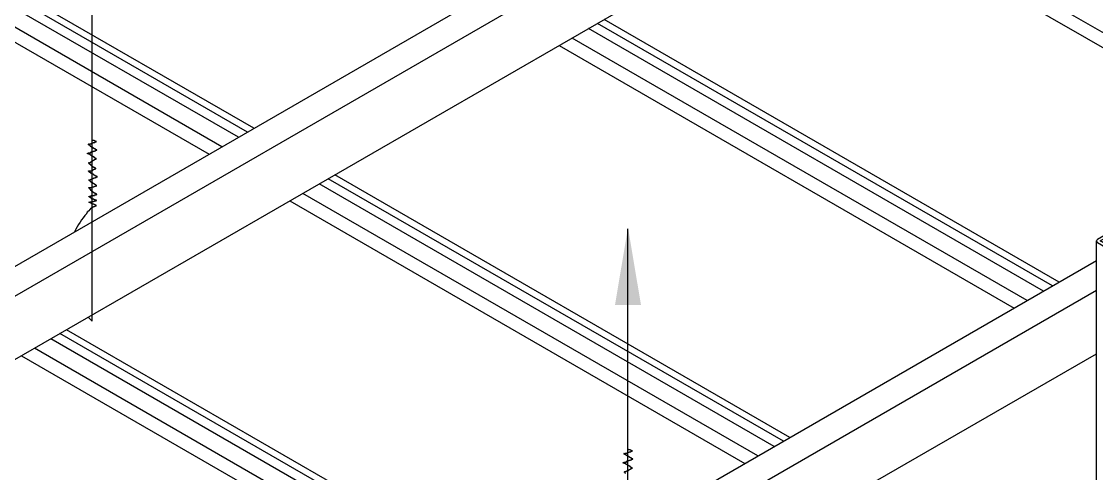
# Model space of a CAD drawing. Header units: inches. Extents: x -16404 to 14624, y -1591 to 16152.
# Drawn here: x -15641 to -15557.9, y 1971.4 to 2006.3 of the extents above; entities that cross this region are included whole.
import ezdxf

# ---------------------------------------------------------------- set-up
doc = ezdxf.new("R2010")
doc.units = ezdxf.units.IN
doc.header["$LTSCALE"] = 24
doc.header["$MEASUREMENT"] = 0
doc.layers.get('0').update_dxf_attribs({"linetype": 'CONTINUOUS'})
doc.layers.add('S-ARCH', color=1, linetype='CONTINUOUS')

# ---------------------------------------------------------------- blocks, each defined once
blk = doc.blocks.new('ST-ARROW')
blk.add_solid([(-1, -0.167), (-1, 0.167), (0, 0)])

msp = doc.modelspace()

# ---------------------------------------------------------------- linework, layer by layer
at = {"layer": 'S-ARCH'}
for p, q in [((-15708.63765, 1948.65635), (-15514.5118, 2060.73496)), ((-15706.79735, 1947.4231), (-15512.57774, 2059.55584)), ((-15706.9056, 1942.43984), (-15512.57774, 2054.63508)), ((-15623.05282, 1998.06878), (-15658.61041, 2018.59796)), ((-15624.25646, 1997.37385), (-15659.90932, 2017.95804)), ((-15623.55282, 1997.7801), (-15659.11041, 2018.30929)), ((-15625.52589, 1996.64094), (-15661.17875, 2017.22513)), ((-15542.41583, 1996.7929), (-15577.58959, 2017.10048)), ((-15662.17875, 2016.64778), (-15626.52589, 1996.06359)), ((-15578.58959, 2016.52313), (-15543.41583, 1996.21555)), ((-15561.31954, 1985.87884), (-15596.49329, 2006.18642)), ((-15560.81954, 1986.16752), (-15595.99329, 2006.47509)), ((-15562.02318, 1985.47259), (-15597.19694, 2005.78017)), ((-15599.46637, 2004.46991), (-15564.29261, 1984.16234)), ((-15563.29261, 1984.73969), (-15598.46637, 2005.04726)), ((-15581.62938, 1974.15294), (-15616.80314, 1994.46052)), ((-15582.83303, 1973.45802), (-15618.00679, 1993.7656)), ((-15582.12938, 1973.86427), (-15617.30314, 1994.17185)), ((-15584.10246, 1972.72511), (-15619.27622, 1993.03269)), ((-15620.27622, 1992.45534), (-15585.10246, 1972.14776)), ((-15557.92269, 1932.80844), (-15557.92269, 1989.35124)), ((-15667.21422, 1924.74052), (-15557.92269, 1987.84001)), ((-15665.37391, 1923.50727), (-15557.92269, 1985.54426)), ((-15602.87289, 1961.888), (-15638.04665, 1982.19558)), ((-15602.37289, 1962.17668), (-15637.54665, 1982.48425)), ((-15603.57654, 1961.48175), (-15638.75029, 1981.78933)), ((-15665.48217, 1918.52401), (-15557.92269, 1980.6235)), ((-15641.01972, 1980.47907), (-15605.84597, 1960.17149)), ((-15604.84597, 1960.74884), (-15640.01972, 1981.05642))]:
    msp.add_line(p, q, dxfattribs=at)
at = {"layer": 'S-ARCH', "color": 2}
for p, q in [((-15635.56191, 1983.15847), (-15635.56191, 2014.21017)), ((-15594.13847, 1959.24264), (-15594.13847, 1990.29434))]:
    msp.add_line(p, q, dxfattribs=at)
for points in [[(-15635.97764, 1991.48206), (-15635.97764, 1991.50733), (-15635.95236, 1991.50733), (-15635.95236, 1991.55789), (-15635.92708, 1991.55789), (-15635.92708, 1991.63371), (-15635.87652, 1991.63371), (-15635.87652, 1991.68426), (-15635.82596, 1991.68426), (-15635.82596, 1991.70953), (-15635.77539, 1991.70953), (-15635.77539, 1991.73481), (-15635.75011, 1991.73481), (-15635.75011, 1991.78536), (-15635.72483, 1991.78536), (-15635.72483, 1991.81064), (-15635.69955, 1991.81064), (-15635.69955, 1991.83591), (-15635.67427, 1991.83591), (-15635.67427, 1991.86119), (-15635.64899, 1991.86119), (-15635.64899, 1991.88646), (-15635.62371, 1991.88646), (-15635.62371, 1991.91174), (-15635.57315, 1991.91174), (-15635.57315, 1991.93701), (-15635.54787, 1991.93701), (-15635.54787, 1991.96229), (-15635.4973, 1991.96229), (-15635.4973, 1991.98756), (-15635.44674, 1991.98756), (-15635.44674, 1992.01284), (-15635.3709, 1992.01284), (-15635.3709, 1992.03811), (-15635.32034, 1992.03811), (-15635.32034, 1992.06339), (-15635.24449, 1992.06339), (-15635.24449, 1992.08866), (-15635.21921, 1992.08866), (-15635.26977, 1992.08866), (-15635.26977, 1992.11394), (-15635.32034, 1992.11394), (-15635.32034, 1992.13921), (-15635.3709, 1992.13921), (-15635.3709, 1992.16449), (-15635.42146, 1992.16449), (-15635.42146, 1992.18976), (-15635.52258, 1992.18976), (-15635.52258, 1992.21504), (-15635.54787, 1992.21504), (-15635.54787, 1992.24031), (-15635.62371, 1992.24031), (-15635.62371, 1992.26559), (-15635.67427, 1992.26559), (-15635.67427, 1992.29086), (-15635.75011, 1992.29086), (-15635.75011, 1992.31614), (-15635.77539, 1992.31614), (-15635.77539, 1992.34142), (-15635.80067, 1992.34142), (-15635.80067, 1992.36669), (-15635.82596, 1992.36669), (-15635.72483, 1992.36669), (-15635.72483, 1992.39196), (-15635.59843, 1992.39196), (-15635.59843, 1992.41724), (-15635.44674, 1992.41724), (-15635.44674, 1992.44252), (-15635.3709, 1992.44252), (-15635.3709, 1992.46779), (-15635.24449, 1992.46779), (-15635.24449, 1992.49306), (-15635.21921, 1992.49306), (-15635.21921, 1992.51834), (-15635.32034, 1992.51834), (-15635.32034, 1992.54362), (-15635.39618, 1992.54362), (-15635.39618, 1992.56889), (-15635.42146, 1992.56889), (-15635.42146, 1992.59417), (-15635.57315, 1992.59417), (-15635.57315, 1992.66999), (-15635.64899, 1992.66999), (-15635.64899, 1992.69527), (-15635.69955, 1992.69527), (-15635.69955, 1992.72054), (-15635.75011, 1992.72054), (-15635.75011, 1992.74582), (-15635.77539, 1992.74582), (-15635.77539, 1992.77109), (-15635.82596, 1992.77109), (-15635.82596, 1992.79637), (-15635.77539, 1992.79637), (-15635.77539, 1992.82164), (-15635.67427, 1992.82164), (-15635.67427, 1992.84692), (-15635.62371, 1992.84692), (-15635.62371, 1992.87219), (-15635.3709, 1992.87219), (-15635.3709, 1992.92274), (-15635.24449, 1992.92274), (-15635.24449, 1992.94802), (-15635.19393, 1992.94802), (-15635.19393, 1992.97329), (-15635.24449, 1992.97329), (-15635.24449, 1992.99857), (-15635.29505, 1992.99857), (-15635.29505, 1993.02384), (-15635.32034, 1993.02384), (-15635.32034, 1993.04912), (-15635.39618, 1993.04912), (-15635.39618, 1993.07439), (-15635.42146, 1993.07439), (-15635.42146, 1993.09967), (-15635.47202, 1993.09967), (-15635.47202, 1993.12494), (-15635.4973, 1993.12494), (-15635.4973, 1993.15022), (-15635.52258, 1993.15022), (-15635.52258, 1993.17549), (-15635.57315, 1993.17549), (-15635.57315, 1993.22605), (-15635.62371, 1993.22605), (-15635.62371, 1993.25132), (-15635.64899, 1993.25132), (-15635.64899, 1993.27659), (-15635.67427, 1993.27659), (-15635.67427, 1993.32715), (-15635.72483, 1993.32715), (-15635.72483, 1993.35242), (-15635.75011, 1993.35242), (-15635.75011, 1993.37769), (-15635.77539, 1993.37769), (-15635.77539, 1993.42825), (-15635.80067, 1993.42825), (-15635.80067, 1993.45352), (-15635.82596, 1993.45352), (-15635.82596, 1993.4788), (-15635.57315, 1993.4788), (-15635.57315, 1993.50407), (-15635.52258, 1993.50407), (-15635.52258, 1993.52935), (-15635.42146, 1993.52935), (-15635.42146, 1993.55462), (-15635.3709, 1993.55462), (-15635.3709, 1993.5799), (-15635.29505, 1993.5799), (-15635.29505, 1993.60517), (-15635.21921, 1993.60517), (-15635.21921, 1993.63045), (-15635.19393, 1993.63045), (-15635.21921, 1993.63045), (-15635.21921, 1993.65572), (-15635.24449, 1993.65572), (-15635.24449, 1993.681), (-15635.26977, 1993.681), (-15635.26977, 1993.70627), (-15635.32034, 1993.70627), (-15635.32034, 1993.73155), (-15635.3709, 1993.73155), (-15635.3709, 1993.7821), (-15635.42146, 1993.7821), (-15635.42146, 1993.80737), (-15635.4973, 1993.80737), (-15635.4973, 1993.85792), (-15635.57315, 1993.85792), (-15635.57315, 1993.8832), (-15635.59843, 1993.8832), (-15635.59843, 1993.90847), (-15635.64899, 1993.90847), (-15635.64899, 1993.95902), (-15635.72483, 1993.95902), (-15635.72483, 1994.00958), (-15635.77539, 1994.00958), (-15635.77539, 1994.06013), (-15635.82596, 1994.06013), (-15635.82596, 1994.0854), (-15635.72483, 1994.0854), (-15635.72483, 1994.11068), (-15635.67427, 1994.11068), (-15635.67427, 1994.13595), (-15635.57315, 1994.13595), (-15635.57315, 1994.16123), (-15635.52258, 1994.16123), (-15635.52258, 1994.1865), (-15635.47202, 1994.1865), (-15635.47202, 1994.21178), (-15635.42146, 1994.21178), (-15635.42146, 1994.23705), (-15635.32034, 1994.23705), (-15635.32034, 1994.26233), (-15635.24449, 1994.26233), (-15635.24449, 1994.2876), (-15635.21921, 1994.2876), (-15635.21921, 1994.31288), (-15635.14337, 1994.31288), (-15635.16865, 1994.31288), (-15635.16865, 1994.33815), (-15635.21921, 1994.33815), (-15635.21921, 1994.36343), (-15635.29505, 1994.36343), (-15635.29505, 1994.3887), (-15635.32034, 1994.3887), (-15635.32034, 1994.41398), (-15635.3709, 1994.41398), (-15635.3709, 1994.43925), (-15635.42146, 1994.43925), (-15635.42146, 1994.4898), (-15635.47202, 1994.4898), (-15635.47202, 1994.51508), (-15635.52258, 1994.51508), (-15635.52258, 1994.54035), (-15635.59843, 1994.54035), (-15635.59843, 1994.56563), (-15635.62371, 1994.56563), (-15635.62371, 1994.5909), (-15635.67427, 1994.5909), (-15635.67427, 1994.61618), (-15635.69955, 1994.61618), (-15635.69955, 1994.64145), (-15635.77539, 1994.64145), (-15635.77539, 1994.692), (-15635.80067, 1994.692), (-15635.80067, 1994.71728), (-15635.82596, 1994.71728), (-15635.82596, 1994.74256), (-15635.85124, 1994.74256), (-15635.85124, 1994.76783), (-15635.57315, 1994.76783), (-15635.57315, 1994.7931), (-15635.54787, 1994.7931), (-15635.54787, 1994.81838), (-15635.4973, 1994.81838), (-15635.4973, 1994.84366), (-15635.47202, 1994.84366), (-15635.47202, 1994.86893), (-15635.42146, 1994.86893), (-15635.42146, 1994.89421), (-15635.3709, 1994.89421), (-15635.3709, 1994.91948), (-15635.34562, 1994.91948), (-15635.34562, 1994.94476), (-15635.26977, 1994.94476), (-15635.26977, 1994.99531), (-15635.34562, 1994.99531), (-15635.34562, 1995.02058), (-15635.3709, 1995.02058), (-15635.3709, 1995.04586), (-15635.44674, 1995.04586), (-15635.44674, 1995.07113), (-15635.47202, 1995.07113), (-15635.47202, 1995.09641), (-15635.52258, 1995.09641), (-15635.52258, 1995.14696), (-15635.57315, 1995.14696), (-15635.57315, 1995.17223), (-15635.59843, 1995.17223), (-15635.59843, 1995.19751), (-15635.62371, 1995.19751), (-15635.62371, 1995.22278), (-15635.67427, 1995.22278), (-15635.67427, 1995.24806), (-15635.69955, 1995.24806), (-15635.69955, 1995.27333), (-15635.75011, 1995.27333), (-15635.75011, 1995.29861), (-15635.77539, 1995.29861), (-15635.77539, 1995.34916), (-15635.82596, 1995.34916), (-15635.82596, 1995.39971), (-15635.85124, 1995.39971), (-15635.77539, 1995.39971), (-15635.77539, 1995.42498), (-15635.69955, 1995.42498), (-15635.69955, 1995.45026), (-15635.67427, 1995.45026), (-15635.67427, 1995.47553), (-15635.62371, 1995.47553), (-15635.62371, 1995.50081), (-15635.57315, 1995.50081), (-15635.57315, 1995.52609), (-15635.52258, 1995.52609), (-15635.52258, 1995.55136), (-15635.4973, 1995.55136), (-15635.4973, 1995.57663), (-15635.47202, 1995.57663), (-15635.47202, 1995.60191), (-15635.42146, 1995.60191), (-15635.42146, 1995.62719), (-15635.3709, 1995.62719), (-15635.3709, 1995.65246), (-15635.34562, 1995.65246), (-15635.34562, 1995.67774), (-15635.26977, 1995.67774), (-15635.26977, 1995.70301), (-15635.21921, 1995.70301), (-15635.24449, 1995.70301), (-15635.24449, 1995.72829), (-15635.32034, 1995.72829), (-15635.32034, 1995.77884), (-15635.3709, 1995.77884), (-15635.3709, 1995.80411), (-15635.39618, 1995.80411), (-15635.39618, 1995.85466), (-15635.47202, 1995.85466), (-15635.47202, 1995.87994), (-15635.52258, 1995.87994), (-15635.52258, 1995.90521), (-15635.57315, 1995.90521), (-15635.57315, 1995.95576), (-15635.64899, 1995.95576), (-15635.64899, 1995.98104), (-15635.69955, 1995.98104), (-15635.69955, 1996.00631), (-15635.72483, 1996.00631), (-15635.72483, 1996.03159), (-15635.77539, 1996.03159), (-15635.77539, 1996.05686), (-15635.85124, 1996.05686), (-15635.85124, 1996.08214), (-15635.92708, 1996.08214), (-15635.92708, 1996.13269), (-15635.87652, 1996.13269), (-15635.87652, 1996.15796), (-15635.67427, 1996.15796), (-15635.67427, 1996.23379), (-15635.62371, 1996.23379), (-15635.62371, 1996.25906), (-15635.59843, 1996.25906), (-15635.59843, 1996.28434), (-15635.47202, 1996.28434), (-15635.47202, 1996.30962), (-15635.3709, 1996.30962), (-15635.3709, 1996.33489), (-15635.29505, 1996.33489), (-15635.29505, 1996.36016), (-15635.26977, 1996.36016), (-15635.26977, 1996.38544), (-15635.19393, 1996.38544), (-15635.19393, 1996.41072), (-15635.26977, 1996.41072), (-15635.26977, 1996.46126), (-15635.34562, 1996.46126), (-15635.34562, 1996.48654), (-15635.39618, 1996.48654), (-15635.39618, 1996.51182), (-15635.44674, 1996.51182), (-15635.44674, 1996.56237), (-15635.4973, 1996.56237), (-15635.4973, 1996.58764), (-15635.57315, 1996.58764), (-15635.57315, 1996.61292), (-15635.59843, 1996.61292), (-15635.59843, 1996.63819), (-15635.64899, 1996.63819), (-15635.64899, 1996.66347), (-15635.67427, 1996.66347), (-15635.67427, 1996.68874), (-15635.72483, 1996.68874), (-15635.72483, 1996.73929), (-15635.77539, 1996.73929), (-15635.77539, 1996.76457), (-15635.82596, 1996.76457), (-15635.82596, 1996.78984), (-15635.85124, 1996.78984), (-15635.85124, 1996.84039), (-15635.87652, 1996.84039), (-15635.77539, 1996.84039), (-15635.77539, 1996.86567), (-15635.62371, 1996.86567), (-15635.62371, 1996.89094), (-15635.59843, 1996.89094), (-15635.59843, 1996.91622), (-15635.54787, 1996.91622), (-15635.54787, 1996.94149), (-15635.47202, 1996.94149), (-15635.47202, 1996.96677), (-15635.34562, 1996.96677), (-15635.34562, 1996.99204), (-15635.32034, 1996.99204), (-15635.32034, 1997.01732), (-15635.24449, 1997.01732), (-15635.24449, 1997.04259), (-15635.21921, 1997.04259), (-15635.29505, 1997.04259), (-15635.29505, 1997.06787), (-15635.34562, 1997.06787), (-15635.34562, 1997.09314), (-15635.39618, 1997.09314), (-15635.39618, 1997.11842), (-15635.54787, 1997.11842), (-15635.54787, 1997.19425), (-15635.56191, 1997.19425)], [(-15594.32668, 1971.3575), (-15594.32668, 1971.38278), (-15594.35196, 1971.38278), (-15594.35196, 1971.43333), (-15594.40252, 1971.43333), (-15594.40252, 1971.48388), (-15594.4278, 1971.48388), (-15594.35196, 1971.48388), (-15594.35196, 1971.50915), (-15594.27612, 1971.50915), (-15594.27612, 1971.53443), (-15594.25084, 1971.53443), (-15594.25084, 1971.5597), (-15594.20028, 1971.5597), (-15594.20028, 1971.58498), (-15594.14971, 1971.58498), (-15594.14971, 1971.61026), (-15594.09915, 1971.61026), (-15594.09915, 1971.63553), (-15594.07387, 1971.63553), (-15594.07387, 1971.6608), (-15594.04859, 1971.6608), (-15594.04859, 1971.68608), (-15593.99803, 1971.68608), (-15593.99803, 1971.71136), (-15593.94746, 1971.71136), (-15593.94746, 1971.73663), (-15593.92218, 1971.73663), (-15593.92218, 1971.7619), (-15593.84634, 1971.7619), (-15593.84634, 1971.78718), (-15593.79578, 1971.78718), (-15593.82106, 1971.78718), (-15593.82106, 1971.81246), (-15593.8969, 1971.81246), (-15593.8969, 1971.86301), (-15593.94746, 1971.86301), (-15593.94746, 1971.88828), (-15593.97275, 1971.88828), (-15593.97275, 1971.93883), (-15594.04859, 1971.93883), (-15594.04859, 1971.96411), (-15594.09915, 1971.96411), (-15594.09915, 1971.98938), (-15594.14971, 1971.98938), (-15594.14971, 1972.03993), (-15594.22556, 1972.03993), (-15594.22556, 1972.06521), (-15594.27612, 1972.06521), (-15594.27612, 1972.09048), (-15594.3014, 1972.09048), (-15594.3014, 1972.11576), (-15594.35196, 1972.11576), (-15594.35196, 1972.14103), (-15594.4278, 1972.14103), (-15594.4278, 1972.16631), (-15594.50365, 1972.16631), (-15594.50365, 1972.21686), (-15594.45309, 1972.21686), (-15594.45309, 1972.24213), (-15594.25084, 1972.24213), (-15594.25084, 1972.31796), (-15594.20028, 1972.31796), (-15594.20028, 1972.34323), (-15594.17499, 1972.34323), (-15594.17499, 1972.36851), (-15594.04859, 1972.36851), (-15594.04859, 1972.39378), (-15593.94746, 1972.39378), (-15593.94746, 1972.41906), (-15593.87162, 1972.41906), (-15593.87162, 1972.44433), (-15593.84634, 1972.44433), (-15593.84634, 1972.46961), (-15593.7705, 1972.46961), (-15593.7705, 1972.49489), (-15593.84634, 1972.49489), (-15593.84634, 1972.54543), (-15593.92218, 1972.54543), (-15593.92218, 1972.57071), (-15593.97275, 1972.57071), (-15593.97275, 1972.59599), (-15594.02331, 1972.59599), (-15594.02331, 1972.64654), (-15594.07387, 1972.64654), (-15594.07387, 1972.67181), (-15594.14971, 1972.67181), (-15594.14971, 1972.69709), (-15594.17499, 1972.69709), (-15594.17499, 1972.72236), (-15594.22556, 1972.72236), (-15594.22556, 1972.74764), (-15594.25084, 1972.74764), (-15594.25084, 1972.77291), (-15594.3014, 1972.77291), (-15594.3014, 1972.82346), (-15594.35196, 1972.82346), (-15594.35196, 1972.84874), (-15594.40252, 1972.84874), (-15594.40252, 1972.87401), (-15594.4278, 1972.87401), (-15594.4278, 1972.92456), (-15594.45309, 1972.92456), (-15594.35196, 1972.92456), (-15594.35196, 1972.94984), (-15594.20028, 1972.94984), (-15594.20028, 1972.97511), (-15594.17499, 1972.97511), (-15594.17499, 1973.00039), (-15594.12443, 1973.00039), (-15594.12443, 1973.02566), (-15594.04859, 1973.02566), (-15594.04859, 1973.05094), (-15593.92218, 1973.05094), (-15593.92218, 1973.07621), (-15593.8969, 1973.07621), (-15593.8969, 1973.10149), (-15593.82106, 1973.10149), (-15593.82106, 1973.12676), (-15593.79578, 1973.12676), (-15593.87162, 1973.12676), (-15593.87162, 1973.15204), (-15593.92218, 1973.15204), (-15593.92218, 1973.17731), (-15593.97275, 1973.17731), (-15593.97275, 1973.20259), (-15594.12443, 1973.20259), (-15594.12443, 1973.27842), (-15594.13847, 1973.27842)]]:
    msp.add_lwpolyline(points, dxfattribs=at)
at = {"layer": 'S-ARCH'}
msp.add_lwpolyline([(-15557.85052, 1989.47624, 0.57735027), (-15557.85052, 1989.22624), (-15555.68546, 1987.97624, 0.26794919), (-15555.25245, 1987.97624), (-15554.60293, 1988.35124), (-15554.81943, 1988.47624), (-15555.46895, 1988.10124), (-15557.63402, 1989.35124), (-15552.00485, 1992.60124), (-15549.83979, 1991.35124), (-15550.48931, 1990.97624), (-15550.2728, 1990.85124), (-15549.62328, 1991.22624, 0.57735027), (-15549.62328, 1991.47624), (-15551.78835, 1992.72624, 0.26794919), (-15552.22136, 1992.72624)], format="xyb", close=True, dxfattribs=at)
at = {"layer": 'S-ARCH', "color": 2}
for start, end in [(138.3695675, 154.760563), (223.2674935, 227.3491561)]:
    msp.add_arc((-15631.53319, 1987.53187), 5.94619, start, end, dxfattribs=at)

# ---------------------------------------------------------------- block references
at = {"layer": 'S-ARCH', "color": 2, "xscale": 6, "yscale": 6, "zscale": 6, "rotation": 90}
msp.add_blockref('ST-ARROW', (-15594.13847, 1990.41081), dxfattribs=at)

doc.saveas('drawing.dxf')
